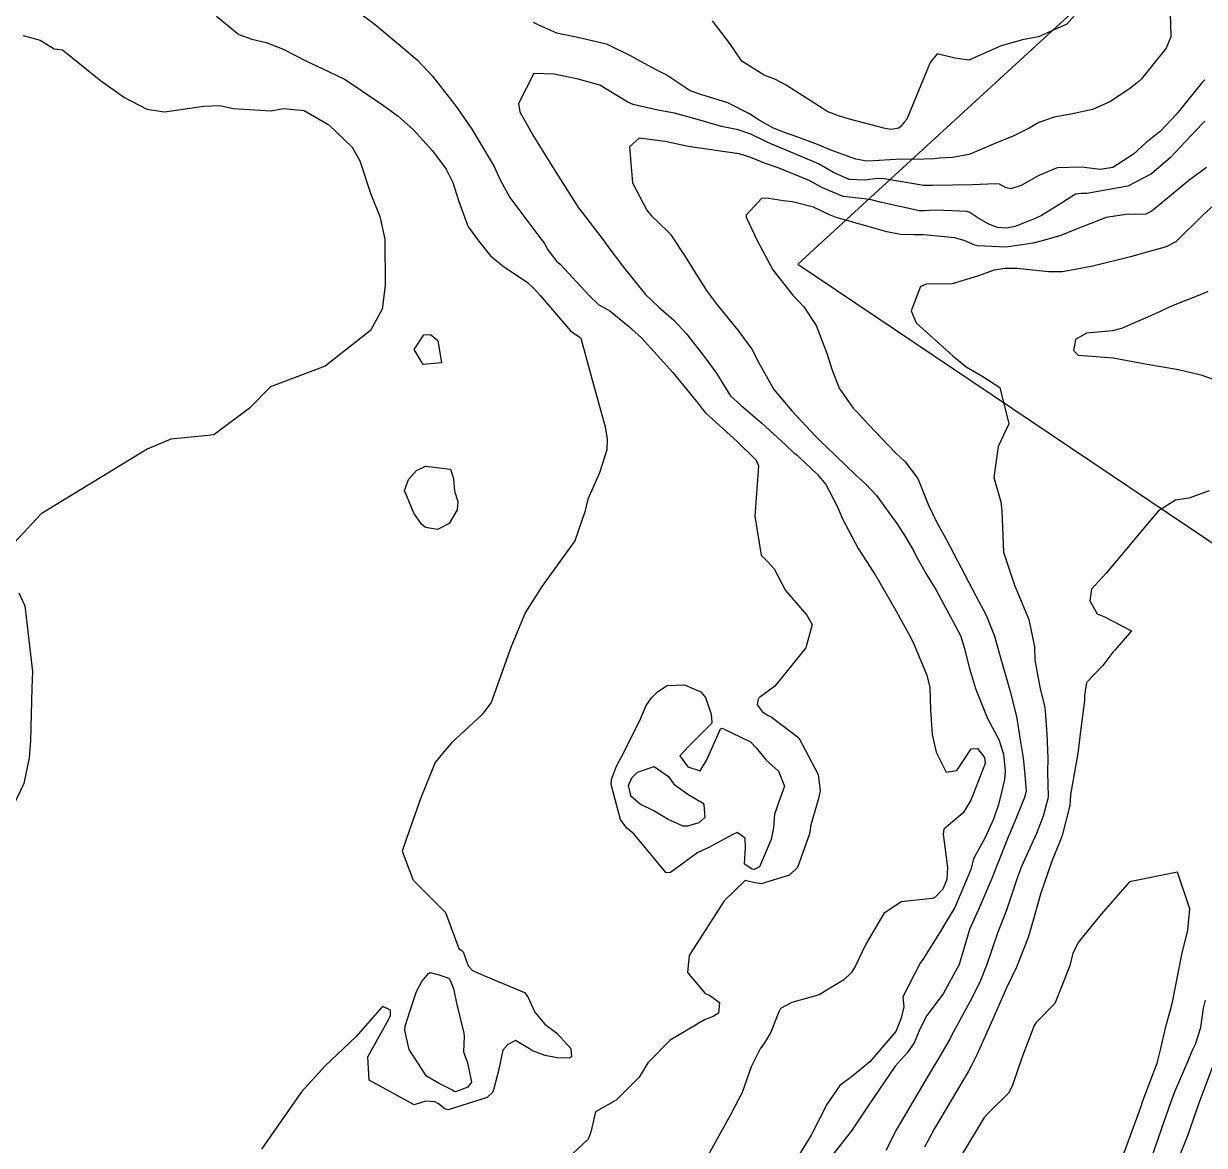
# Model space of a CAD drawing. Header units: feet. Extents: x 1313709 to 1317500, y 405869 to 411659.
# Drawn here: x 1315436.4 to 1315703.2, y 408572.3 to 408825.7 of the extents above; entities that cross this region are included whole.
import ezdxf

# ---------------------------------------------------------------- set-up
doc = ezdxf.new("R2010")
doc.units = ezdxf.units.FT
for name, color, linetype in [('C-MISC', 7, 'CONTINUOUS'), ('C-TOPO-MAJR', 32, 'CONTINUOUS'), ('V-PROP-LINE', 7, 'CONTINUOUS')]:
    doc.layers.add(name, color=color, linetype=linetype)

msp = doc.modelspace()

# ---------------------------------------------------------------- linework, layer by layer
at = {"layer": 'C-MISC'}
msp.add_lwpolyline([(1316175.29, 409882.05), (1316147.13, 409840.8), (1316117.25, 409800.78), (1316085.69, 409762.07), (1315822.79, 409453.18), (1315751.45, 409369.35), (1315496.6, 409069.92), (1315725.53, 408876.04), (1315669.73, 408824.9), (1315611.32, 408771.35), (1315906.47, 408572.9), (1316371.21, 408597.55), (1316364.12, 409376.15), (1316363.66, 409392.25), (1316359.66, 409530.59), (1316358.43, 409573.13), (1316356.29, 409647.36), (1316354.08, 409723.75), (1316351.92, 409798.39), (1316349.7, 409875.22)], dxfattribs=at)
at = {"layer": 'C-TOPO-MAJR'}
for points in [[(1315510.07, 408829.81), (1315515.84, 408825.55), (1315525.34, 408817.55), (1315528.82, 408813.84), (1315533.42, 408807.95), (1315534.52, 408806.44), (1315537.67, 408801.88), (1315542.72, 408793.45), (1315544.11, 408790.43), (1315546.24, 408786.41), (1315552.61, 408778.02), (1315554.14, 408776.03), (1315554.89, 408774.58), (1315556.83, 408772.03), (1315557.62, 408771.38), (1315564.19, 408764.32), (1315566.36, 408762.21), (1315568.37, 408761.11), (1315568.84, 408760.82), (1315573.07, 408757.33), (1315576.02, 408754.72), (1315583.1, 408746.91), (1315586.16, 408743.15), (1315588.79, 408739.91), (1315589.73, 408738.65), (1315590.49, 408737.79), (1315597.65, 408731.29), (1315601.9, 408727.12), (1315602.47, 408725.79), (1315601.63, 408714.41), (1315603.03, 408705.62), (1315604.57, 408704.14), (1315605.97, 408702.56), (1315608.57, 408697.64), (1315613.35, 408692.03), (1315614.55, 408689.96), (1315613.14, 408684.7), (1315606.13, 408676.05), (1315602.66, 408673.44), (1315602.35, 408673.19), (1315602.17, 408671.84), (1315603.29, 408670.31), (1315604.47, 408669.51), (1315605.35, 408669.08), (1315611.53, 408664.38), (1315615.91, 408656.04), (1315616.42, 408652.4), (1315615.91, 408650.35), (1315614.3, 408644.69), (1315613.95, 408642.63), (1315611.26, 408635.05), (1315609.47, 408633.32), (1315603.07, 408631.35), (1315601.34, 408631.66), (1315599.46, 408632.15), (1315594.7, 408627.5), (1315587.2, 408615.8), (1315586.82, 408615.14), (1315586.39, 408611.31), (1315590.43, 408606.56), (1315591.35, 408606.19), (1315593.61, 408604.58), (1315593.39, 408602.14), (1315592.24, 408601.38), (1315590.25, 408600.61), (1315582.5, 408596.05), (1315577.48, 408590.92), (1315575.5, 408587.67), (1315570.33, 408582.47), (1315565.64, 408579.84), (1315564.56, 408575.23), (1315563.97, 408573.68), (1315560.47, 408570.41)], [(1315695.37, 408830.78), (1315695.59, 408822.77), (1315694.59, 408820.14), (1315688.98, 408813.27), (1315688.39, 408812.66), (1315686.26, 408811.02), (1315681.84, 408808.08), (1315677.93, 408806.32), (1315673.8, 408805.38), (1315669.29, 408804.56), (1315665.78, 408803.39), (1315663.59, 408802.1), (1315660.15, 408800.35), (1315655.7, 408798.58), (1315650.03, 408796.18), (1315646.28, 408795.48), (1315643.37, 408795.29), (1315642.17, 408795.18), (1315637.55, 408795.01), (1315634.68, 408795.07), (1315629.75, 408794.82), (1315626.9, 408794.68), (1315624.42, 408795.06), (1315619.04, 408797.05), (1315615.8, 408798.42), (1315611.34, 408800.09), (1315608.11, 408801.19), (1315605.67, 408802.16), (1315602.58, 408803.91), (1315600.45, 408805.37), (1315595.52, 408807.82), (1315589.45, 408809.67), (1315587.03, 408810.56), (1315581.62, 408814.17), (1315579.18, 408815.39), (1315573.54, 408818.43), (1315568.31, 408821.03), (1315562.28, 408822.47), (1315556.9, 408823.58), (1315552.82, 408825.36), (1315551.65, 408825.95)], [(1315480, 408827.43), (1315485.03, 408823.27), (1315487.99, 408822.22), (1315491.2, 408821.44), (1315494.9, 408820.01), (1315500.5, 408817.13), (1315503.9, 408815.61), (1315508.91, 408813.17), (1315511.08, 408811.76), (1315517.71, 408807.23), (1315521.02, 408804.84), (1315524.49, 408801.73), (1315528.79, 408796.98), (1315531.91, 408792.84), (1315533.43, 408789.8), (1315534.7, 408785.74), (1315536.69, 408780.22), (1315536.94, 408779.76), (1315539.2, 408776.63), (1315541.92, 408773.24), (1315544.77, 408770.95), (1315550.25, 408767.26), (1315551.62, 408765.94), (1315551.78, 408765.78), (1315553.18, 408764.23), (1315559.98, 408756.28), (1315561.97, 408754.95), (1315562.29, 408754.67), (1315564.67, 408746.08), (1315567.82, 408734.65), (1315568.29, 408731.8), (1315568.19, 408729.4), (1315566.52, 408724.2), (1315563.88, 408718.29), (1315563.24, 408715.43), (1315560.96, 408708.89), (1315553.48, 408698.58), (1315549.74, 408692.57), (1315546.47, 408684.75), (1315542.07, 408672.33), (1315539.95, 408669.56), (1315533.19, 408663.28), (1315531.33, 408661.21), (1315529.42, 408658.77), (1315526.17, 408650.76), (1315523.55, 408643.36), (1315521.96, 408638.77), (1315524.45, 408632.16), (1315531.75, 408624.88), (1315534.76, 408616.78), (1315535.53, 408616.2), (1315535.72, 408615.99), (1315536.86, 408612.81), (1315537.85, 408611.78), (1315540.92, 408610.45), (1315549.55, 408606.82), (1315550.34, 408605.87), (1315551.93, 408602.4), (1315554.16, 408599.65), (1315556.88, 408597.59), (1315560.09, 408594.15), (1315560.18, 408592.3), (1315559.78, 408591.94), (1315556.95, 408592.04), (1315554.25, 408592.54), (1315551.38, 408593.61), (1315550.73, 408594.12), (1315547.55, 408595.99), (1315545.83, 408595.08), (1315544.68, 408593.82), (1315543.62, 408588.8), (1315542.43, 408584.32), (1315541.13, 408583.08), (1315532.31, 408580.3), (1315531.59, 408580.49), (1315530.13, 408581.65), (1315529.32, 408582.08), (1315527.33, 408582.24), (1315524.66, 408581.42), (1315514.47, 408586.99), (1315514.18, 408592.26), (1315518.99, 408600.93), (1315519.29, 408601.63), (1315519.34, 408602.82), (1315517.61, 408603.62), (1315517.41, 408603.6), (1315511.5, 408596.81), (1315504.52, 408590.21), (1315499.2, 408584.36), (1315490.15, 408571.44)], [(1315673.93, 408827.66), (1315672.14, 408825.59), (1315665.75, 408822.76), (1315662.08, 408822.04), (1315657.29, 408820.71), (1315649.94, 408817.49), (1315646.84, 408817.9), (1315642.86, 408818.89), (1315641.27, 408816.92), (1315635.94, 408804.15), (1315635.39, 408803.43), (1315634.66, 408802.53), (1315634.13, 408802.07), (1315632.45, 408801.8), (1315631.08, 408802.02), (1315622.98, 408804.15), (1315620.54, 408804.91), (1315619.52, 408805.24), (1315618.1, 408805.81), (1315608.71, 408811.8), (1315606.33, 408813.07), (1315603.7, 408814.11), (1315598.7, 408817.25), (1315595.96, 408821.22), (1315592.06, 408826.36)], [(1315436.33, 408823.04), (1315440.17, 408821.99), (1315443.35, 408820.05), (1315444.05, 408819.95), (1315445.17, 408819.81), (1315453.81, 408812.87), (1315459.18, 408809.02), (1315464.26, 408806.38), (1315468.22, 408805.76), (1315477.12, 408807.09), (1315480.72, 408807.22), (1315483.77, 408806.54), (1315492.33, 408806.05), (1315495.11, 408806.58), (1315499.78, 408806.1), (1315505.39, 408802.85), (1315510.68, 408797.78), (1315512.4, 408794.72), (1315514.84, 408787.16), (1315516.92, 408782.15), (1315518.05, 408777.02), (1315518.1, 408766.57), (1315517.42, 408761.18), (1315514.79, 408756.39), (1315504.53, 408748.31), (1315492.2, 408743.69), (1315487.44, 408738.85), (1315479.37, 408732.79), (1315476.58, 408732.48), (1315469.67, 408731.84), (1315464.34, 408729.56), (1315440.38, 408714.93), (1315434.3, 408708.39)], [(1315703.3, 408813.01), (1315702.65, 408812.33), (1315696.9, 408805.29), (1315693.17, 408801.34), (1315692.6, 408800.89), (1315689.94, 408798.77), (1315687.21, 408796.23), (1315682.51, 408793.23), (1315679.66, 408792.75), (1315675.43, 408793.28), (1315669.9, 408793.13), (1315665.81, 408791.41), (1315661.78, 408789.14), (1315659.44, 408788.37), (1315658.39, 408788.6), (1315656.87, 408789.45), (1315655.98, 408789.56), (1315650.8, 408789.3), (1315641.75, 408789.14), (1315641.36, 408789.12), (1315639.77, 408789.18), (1315630.92, 408790.69), (1315629.37, 408790.7), (1315626.48, 408790.33), (1315622.91, 408790.5), (1315619.43, 408792.05), (1315615.99, 408794.03), (1315614.45, 408794.74), (1315605.07, 408798.65), (1315604.23, 408799.05), (1315600.72, 408800.78), (1315597.86, 408801.74), (1315594.09, 408802.51), (1315588.71, 408804.05), (1315583.45, 408805.46), (1315579.7, 408806.19), (1315574.15, 408807.45), (1315572.95, 408808), (1315566.61, 408811.82), (1315561.71, 408813.16), (1315556.31, 408814.32), (1315551.69, 408814.48), (1315548.23, 408807.69), (1315548.56, 408805.79), (1315551.61, 408800.32), (1315556.63, 408792.17), (1315561.78, 408784.13), (1315562.59, 408783.03), (1315567.33, 408776.85), (1315568.4, 408775.39), (1315571.96, 408770.67), (1315576.95, 408764.51), (1315579.9, 408761.66), (1315583.3, 408758.73), (1315586.12, 408755.74), (1315589.75, 408751.08), (1315592.52, 408747.35), (1315593.21, 408746.34), (1315595.9, 408741.93), (1315596.14, 408741.65), (1315598.46, 408739.55), (1315603.2, 408735.42), (1315608.59, 408730.58), (1315610.47, 408728.78), (1315611.17, 408728.2), (1315611.67, 408727.78), (1315614.37, 408725.22), (1315615.78, 408723.85), (1315617.65, 408721.61), (1315620.22, 408716.71), (1315621.47, 408713.8), (1315624.98, 408707.14), (1315627.6, 408703.05), (1315628.93, 408700.99), (1315633.2, 408693.64), (1315636.76, 408687.08), (1315637.61, 408685.38), (1315640.5, 408678.54), (1315641.13, 408675.7), (1315641.29, 408670.57), (1315641.68, 408665.12), (1315642.6, 408661.13), (1315644.87, 408656.58), (1315647.28, 408657), (1315649.07, 408659.68), (1315650.5, 408661.89), (1315651.93, 408661.91), (1315653.54, 408659.93), (1315653.67, 408658.58), (1315651.03, 408651.8), (1315650.39, 408650.15), (1315648.73, 408647.42), (1315644.34, 408643.74), (1315644.16, 408642.56), (1315645.17, 408635.09), (1315645.03, 408632.33), (1315644.12, 408630.18), (1315642.27, 408628.3), (1315641.7, 408628.05), (1315634.66, 408627.29), (1315630.77, 408624.68), (1315626.69, 408617.77), (1315624.31, 408612.7), (1315623.37, 408611.25), (1315621.73, 408609.68), (1315616.14, 408606.26), (1315610, 408604.59), (1315607.46, 408603.17), (1315607.02, 408602.46), (1315605.21, 408597.83), (1315603.82, 408595.44), (1315602.81, 408594.1), (1315600.8, 408590.02), (1315598.73, 408584.23), (1315596.12, 408579.2), (1315590.74, 408569.4)], [(1315703.31, 408803.7), (1315702.66, 408803.1), (1315698.9, 408799.06), (1315695.53, 408795.51), (1315691.27, 408791.76), (1315685.9, 408788.97), (1315676.64, 408787.31), (1315675.44, 408787.35), (1315674.04, 408787.17), (1315670.33, 408784.8), (1315666.36, 408782.34), (1315664.99, 408781.72), (1315660.46, 408779.91), (1315658.49, 408779.51), (1315656.45, 408779.69), (1315654.5, 408780.4), (1315652.22, 408781.66), (1315650.24, 408783.07), (1315649.68, 408783.26), (1315644.33, 408783.5), (1315642.45, 408783.54), (1315639.86, 408783.41), (1315638.83, 408783.45), (1315629.92, 408785.35), (1315627.9, 408785.92), (1315626.35, 408786.11), (1315621.59, 408786.65), (1315616.91, 408788.65), (1315613.9, 408790.3), (1315606.93, 408793.12), (1315603.79, 408794.2), (1315600.72, 408795.51), (1315598.09, 408796.27), (1315586.6, 408797.97), (1315581.39, 408799.11), (1315575.52, 408799.87), (1315573.32, 408797.91), (1315574.01, 408789.73), (1315577.19, 408783.59), (1315578.21, 408782.4), (1315582.05, 408778.68), (1315582.67, 408777.99), (1315585.89, 408773.13), (1315590.63, 408765.53), (1315593.14, 408762.18), (1315597.8, 408756.45), (1315600.93, 408752.15), (1315602.49, 408749.21), (1315605.93, 408743.06), (1315610.02, 408738.27), (1315615.29, 408732.55), (1315615.5, 408732.33), (1315616.9, 408730.96), (1315617.74, 408730.16), (1315622.04, 408726.03), (1315624.44, 408723.73), (1315626.69, 408721.7), (1315629.15, 408719.13), (1315633.7, 408712.75), (1315635.6, 408709.83), (1315637.45, 408706.65), (1315638.17, 408705.27), (1315640.53, 408701.06), (1315642.57, 408697.68), (1315648.06, 408687.49), (1315649.02, 408684.51), (1315649.43, 408682.68), (1315650.15, 408679.98), (1315651.47, 408675.49), (1315654.22, 408668.7), (1315656.76, 408663.98), (1315657.81, 408660.67), (1315658.17, 408656.83), (1315658.02, 408654.92), (1315657.43, 408652.4), (1315656.67, 408649.28), (1315655.56, 408645.98), (1315653.68, 408641.85), (1315651.08, 408637.14), (1315650.92, 408636.7), (1315650.45, 408634.6), (1315646.84, 408626.04), (1315644.71, 408622.54), (1315643.48, 408620.53), (1315639.61, 408614.3), (1315639.01, 408613.42), (1315635.07, 408605.83), (1315635.22, 408604.25), (1315635.28, 408603.59), (1315634.9, 408601.96), (1315634.71, 408601.02), (1315633.47, 408597.99), (1315627.6, 408591.12), (1315623.79, 408588.02), (1315620.85, 408585.79), (1315618, 408581.63), (1315614.69, 408575.15), (1315614.38, 408574.6), (1315610.95, 408569.1)], [(1315703.69, 408793.21), (1315699.7, 408790.24), (1315691.39, 408783.44), (1315689.99, 408782.68), (1315687.63, 408782.61), (1315685.99, 408782.66), (1315680.99, 408781.88), (1315674.04, 408779.21), (1315670.78, 408777.86), (1315666.23, 408776.55), (1315664.54, 408776.13), (1315658.36, 408775.22), (1315652.03, 408775.48), (1315651.34, 408775.68), (1315648.89, 408776.75), (1315646.76, 408777.3), (1315639.83, 408777.99), (1315637.65, 408777.98), (1315634.51, 408778.07), (1315631.43, 408778.65), (1315625.33, 408780.43), (1315621.34, 408781.57), (1315619.97, 408781.91), (1315618.46, 408782.51), (1315614.87, 408784.22), (1315610.15, 408785.46), (1315608.06, 408785.66), (1315604.82, 408786.22), (1315603.24, 408786.25), (1315599.69, 408782.44), (1315599.66, 408781.99), (1315602.18, 408776.73), (1315605.72, 408770.11), (1315610.15, 408764.42), (1315612.72, 408761.72), (1315615.47, 408757.48), (1315617.97, 408751.05), (1315619.06, 408747.65), (1315620.69, 408743.35), (1315623.88, 408738.82), (1315624.68, 408737.98), (1315627.32, 408735.16), (1315633.33, 408728.83), (1315635.56, 408726.74), (1315638.43, 408722.91), (1315640.9, 408716.95), (1315642.66, 408713.19), (1315644.94, 408709.07), (1315651.56, 408696.42), (1315653.86, 408692.07), (1315655.78, 408687.29), (1315656.89, 408683.23), (1315659.22, 408675.15), (1315660.71, 408669.2), (1315661.61, 408663.9), (1315662.22, 408659.86), (1315662.63, 408655.98), (1315662.9, 408652.22), (1315662.88, 408652.03), (1315662.53, 408650.84), (1315659.92, 408644.37), (1315658.87, 408641.9), (1315656.08, 408634.89), (1315655.15, 408632.55), (1315652.49, 408626.24), (1315650.16, 408621.01), (1315649.73, 408619.8), (1315647.77, 408613.15), (1315644.16, 408606.52), (1315640.48, 408601.6), (1315638.94, 408598.55), (1315637.62, 408595.42), (1315636.04, 408593.18), (1315633.35, 408590.16), (1315627.24, 408581.21), (1315623.45, 408575.56), (1315618.72, 408569.54)], [(1315705.3, 408784.73), (1315702.81, 408782.45), (1315696.77, 408776.39), (1315694.54, 408775.27), (1315686.47, 408773.05), (1315683.18, 408772.23), (1315677.61, 408770.87), (1315671.14, 408769.64), (1315667.95, 408769.66), (1315660.93, 408770.38), (1315658.22, 408770.38), (1315655.71, 408770.05), (1315651.93, 408768.69), (1315646.24, 408766.94), (1315640.43, 408766.82), (1315639.03, 408766.35), (1315636.93, 408760.85), (1315638.09, 408758.1), (1315646.33, 408750.64), (1315649.41, 408748.14), (1315653.15, 408745.99), (1315656.96, 408743.51), (1315659.02, 408735.28), (1315656.59, 408730.14), (1315655.64, 408723.16), (1315657.18, 408717.64), (1315657.41, 408715.73), (1315657.83, 408706.28), (1315660.29, 408698.87), (1315663.56, 408691.06), (1315664.78, 408684.89), (1315664.9, 408681.88), (1315666.11, 408675.41), (1315667.1, 408671.56), (1315667.24, 408670.41), (1315667.58, 408665.17), (1315667.83, 408659.84), (1315667.74, 408656.52), (1315667.87, 408651.15), (1315667.83, 408650.55), (1315666.74, 408646.63), (1315665.24, 408642.73), (1315661.87, 408635.27), (1315660.97, 408632.9), (1315658.5, 408625.45), (1315656.46, 408620.19), (1315654.01, 408613.12), (1315652.49, 408609.11), (1315650.21, 408604.7), (1315646.07, 408597.08), (1315645.66, 408596.29), (1315643.38, 408592.28), (1315640.64, 408587.76), (1315633.64, 408575.89), (1315631.21, 408571.14)], [(1315703.94, 408765.18), (1315703.01, 408764.73), (1315695.8, 408761.87), (1315692.2, 408760.24), (1315684.49, 408756.81), (1315682.43, 408756.28), (1315676.55, 408755.76), (1315674.04, 408754.36), (1315673.6, 408751.89), (1315674.68, 408750.82), (1315676.81, 408750.68), (1315682.62, 408750.24), (1315690.27, 408748.75), (1315697.35, 408747.54), (1315702.39, 408746.36), (1315708.17, 408744.33)], [(1315526.87, 408755.39), (1315528.32, 408755.49), (1315530.03, 408754.12), (1315530.85, 408749.11), (1315526.71, 408748.68), (1315524.64, 408752.08), (1315526.87, 408755.39)], [(1315527.23, 408725.74), (1315532.9, 408725.05), (1315533.52, 408722.93), (1315533.8, 408720.06), (1315534.49, 408717.78), (1315534.34, 408715.9), (1315532.55, 408712.75), (1315529.93, 408711.43), (1315527.24, 408711.91), (1315526.28, 408712.61), (1315524.56, 408715.14), (1315522.47, 408720.2), (1315523.34, 408722.72), (1315525.18, 408724.77), (1315527.23, 408725.74)], [(1315704.3, 408720.18), (1315699.71, 408718.47), (1315696.64, 408718.03), (1315692.8, 408715.64), (1315690.32, 408712.71), (1315681, 408701.55), (1315677.69, 408697.95), (1315677.32, 408695.28), (1315678.94, 408692.38), (1315680.5, 408691.79), (1315686.75, 408688.49), (1315682.95, 408684.14), (1315682.54, 408683.69), (1315680.28, 408680.66), (1315676.55, 408676.88), (1315676.11, 408673.88), (1315676.11, 408672.76), (1315675.11, 408665.27), (1315674.63, 408660.81), (1315672.98, 408651.58), (1315672.86, 408650.08), (1315672.77, 408649.07), (1315671.07, 408642.31), (1315670.62, 408641.07), (1315668.7, 408636.52), (1315666.14, 408629.06), (1315664.43, 408622.89), (1315663.38, 408619.21), (1315660.71, 408612.54), (1315658.51, 408607.86), (1315655.29, 408600.6), (1315651.75, 408592.72), (1315650.57, 408590.29), (1315649.89, 408589.01), (1315642.21, 408576.12), (1315639.93, 408571.89)], [(1315435.31, 408697.13), (1315436.66, 408694.21), (1315438.43, 408679.37), (1315438.38, 408677.52), (1315438.24, 408675.55), (1315438, 408663.77), (1315437.69, 408659.81), (1315436.46, 408654.03), (1315433.37, 408647.55)], [(1315594.28, 408666.51), (1315600.61, 408663.48), (1315602.01, 408662), (1315604.19, 408659.31), (1315606.99, 408656.84), (1315608.31, 408653.42), (1315607.44, 408650.96), (1315606.07, 408647.14), (1315605.83, 408644.03), (1315605.32, 408641.4), (1315602.66, 408635.23), (1315601.44, 408634.63), (1315601.01, 408634.7), (1315599.31, 408635.81), (1315599.48, 408639.57), (1315599.42, 408641.67), (1315597.6, 408642.98), (1315596.66, 408642.5), (1315591.23, 408639.6), (1315588.77, 408638.44), (1315582.54, 408633.94), (1315581.62, 408633.88), (1315574.26, 408642.63), (1315572.66, 408643.99), (1315571.25, 408645.88), (1315569.19, 408653.78), (1315569.21, 408654.93), (1315570.35, 408657.98), (1315571.58, 408660.18), (1315575.64, 408668.24), (1315577.11, 408671.66), (1315578.28, 408673.37), (1315579.63, 408674.77), (1315581.79, 408676.19), (1315585.7, 408676.35), (1315589.4, 408674.78), (1315590.46, 408673.43), (1315591.76, 408669.7), (1315591.93, 408667.85), (1315591.81, 408667.57), (1315586.75, 408662.45), (1315584.71, 408660.31), (1315586.47, 408657.78), (1315589.24, 408656.88), (1315590.77, 408659.41), (1315593.86, 408666.4), (1315594.28, 408666.51)], [(1315590.07, 408649.28), (1315590.32, 408646.38), (1315589.01, 408645.12), (1315586.38, 408644.4), (1315585.42, 408644.39), (1315582.05, 408645.92), (1315578.65, 408647.9), (1315575.69, 408649.34), (1315573.69, 408651.06), (1315573.12, 408653.59), (1315573.87, 408655.29), (1315575.13, 408656.57), (1315578.86, 408657.87), (1315582.09, 408655.62), (1315583.36, 408653.9), (1315586.47, 408651.64), (1315589.8, 408649.65), (1315590.07, 408649.28)], [(1315683.14, 408565.31), (1315687.95, 408578.43), (1315688.84, 408580.91), (1315689.32, 408582.31), (1315690.93, 408586.72), (1315692.5, 408590.87), (1315693.39, 408594.14), (1315694.47, 408599.11), (1315695.49, 408602.61), (1315695.98, 408604.62), (1315698.09, 408615.42), (1315699.46, 408620.88), (1315699.93, 408625.69), (1315697.12, 408634.01), (1315686.28, 408631.78), (1315679.91, 408624.5), (1315674.71, 408618.13), (1315673.5, 408615.62), (1315672.69, 408612.69), (1315669.42, 408604.29), (1315665.2, 408600.04), (1315664.71, 408599.39), (1315661.94, 408592.07), (1315659.8, 408585.64), (1315658.94, 408584.06), (1315654.56, 408579.75), (1315653.47, 408578.58), (1315648.56, 408570.44)], [(1315530.34, 408610.77), (1315532.4, 408610.04), (1315532.72, 408609.73), (1315533.52, 408607.69), (1315534.19, 408604.41), (1315535.88, 408597.61), (1315535.92, 408596.9), (1315535.79, 408593.39), (1315536.71, 408590.9), (1315537.62, 408586.55), (1315536.81, 408585.44), (1315533.97, 408584.37), (1315533.73, 408584.44), (1315533.2, 408584.82), (1315530.29, 408586.22), (1315527.47, 408587.94), (1315523.54, 408593.94), (1315522.55, 408598.21), (1315522.65, 408599.21), (1315523.79, 408602.74), (1315525.21, 408607.02), (1315526.38, 408609.27), (1315527.87, 408611.09), (1315528.24, 408611.3), (1315530.34, 408610.77)], [(1315691.44, 408570.05), (1315694.14, 408577.69), (1315695.62, 408581.97), (1315696.62, 408584.61), (1315699.5, 408591.41), (1315700.54, 408593.77), (1315701.19, 408595.16), (1315702.43, 408598.93), (1315703.02, 408603.25), (1315703.43, 408605.11)], [(1315697.29, 408569.1), (1315699.45, 408574.47), (1315701.92, 408581.64), (1315702.25, 408582.52), (1315703.17, 408584.86), (1315706.03, 408592.47)]]:
    msp.add_lwpolyline(points, dxfattribs=at)
at = {"layer": 'V-PROP-LINE'}
msp.add_lwpolyline([(1316175.29, 409882.05), (1316147.13, 409840.8), (1316117.25, 409800.78), (1316085.69, 409762.07), (1315822.79, 409453.18), (1315751.45, 409369.35), (1315496.6, 409069.92), (1315496.6, 409069.92), (1315725.53, 408876.04), (1315669.73, 408824.9), (1315611.32, 408771.35), (1315906.47, 408572.9), (1316371.21, 408597.55), (1316364.12, 409376.15), (1316363.66, 409392.25), (1316359.66, 409530.59), (1316358.43, 409573.13), (1316356.29, 409647.36), (1316354.08, 409723.75), (1316351.92, 409798.39), (1316349.7, 409875.22)], dxfattribs=at)

doc.saveas('drawing.dxf')
